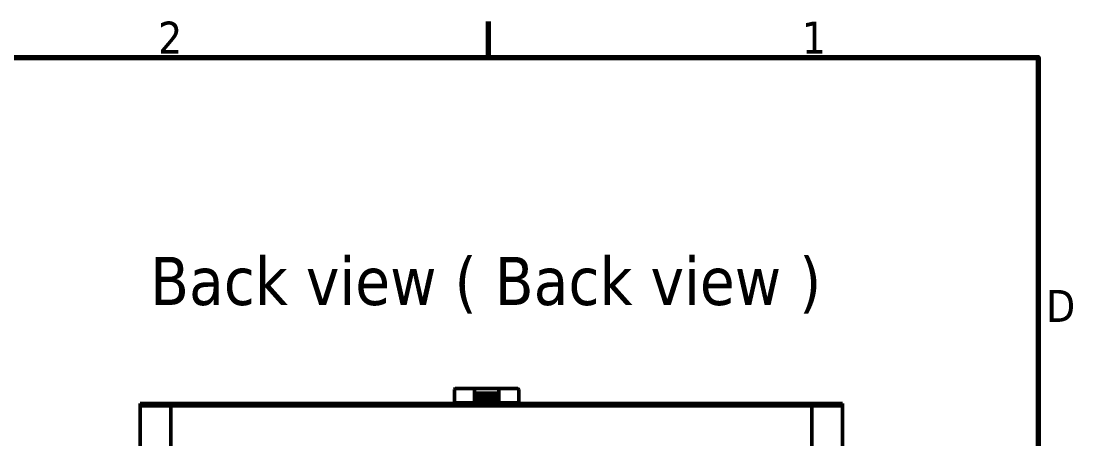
# Model space of a CAD drawing. Header units: millimetres. Extents: x -1328 to 2520, y -765 to 1782.
# Drawn here: x 1794 to 2483, y 1472 to 1746 of the extents above; entities that cross this region are included whole.
import ezdxf

# ---------------------------------------------------------------- set-up
doc = ezdxf.new("R2010")
doc.units = ezdxf.units.MM
doc.header["$LTSCALE"] = 6
for name, color, linetype, lineweight in [('Border (ISO)', 7, 'Continuous', 70), ('Reference (ISO)', 7, 'Continuous', 35), ('Symbol (ISO)', 7, 'Continuous', 25), ('Visible (ISO)', 7, 'Continuous', 50)]:
    doc.layers.add(name, color=color, linetype=linetype, lineweight=lineweight)
doc.styles.add('Label Text (ISO)', font='tahoma.ttf')
doc.styles.add('Note Text (ISO)', font='tahoma.ttf')

# ---------------------------------------------------------------- blocks, each defined once
blk = doc.blocks.new('Borders Default Border')
at = {"layer": 'Border (ISO)'}
blk.add_line((350, 287), (350, 290.9), dxfattribs=at)
at = {"layer": 'Border (ISO)', "flags": 128}
blk.add_lwpolyline([(10, 10), (10, 287), (410, 287), (410, 10), (10, 10)], dxfattribs=at)
at = {"layer": 'Border (ISO)', "char_height": 3.5, "attachment_point": 7, "style": 'Note Text (ISO)'}
for s, insert in [('2', (313.94, 287.4)), ('1', (384.21, 287.4)), ('D', (410.87, 258.13))]:
    blk.add_mtext(s, dxfattribs=dict(at, insert=insert))

msp = doc.modelspace()

# ---------------------------------------------------------------- linework, layer by layer
at = {"layer": 'Reference (ISO)'}
for p, q in [((1891.88, 1493.46), (1871.88, 1493.46)), ((1871.88, 1093.46), (1871.88, 1493.46)), ((2311.88, 1493.46), (1891.88, 1493.46)), ((1891.88, 1493.46), (1891.88, 1113.46)), ((2331.88, 1493.46), (2311.88, 1493.46)), ((2311.88, 1113.46), (2311.88, 1493.46)), ((2331.88, 1493.46), (2331.88, 1093.46))]:
    msp.add_line(p, q, dxfattribs=at)
at = {"layer": 'Visible (ISO)'}
for p, q in [((2077.78, 1495.91), (2077.78, 1504.66)), ((2078.72, 1505.16), (2078.28, 1505.16)), ((2078.72, 1505.16), (2081.35, 1505.16)), ((2086.03, 1505.31), (2080.53, 1505.31)), ((2080.53, 1505.16), (2080.53, 1505.31)), ((2082.41, 1505.16), (2081.35, 1505.16)), ((2082.41, 1505.16), (2091.28, 1505.16)), ((2086.03, 1505.16), (2086.03, 1505.31)), ((2090.78, 1502.16), (2090.78, 1504.66)), ((2090.78, 1502.16), (2090.78, 1501.66)), ((2090.78, 1502.16), (2091.28, 1502.16)), ((2091.28, 1505.16), (2106.28, 1505.16)), ((2091.28, 1502.16), (2106.28, 1502.16)), ((2106.28, 1502.16), (2091.28, 1502.16)), ((2106.28, 1505.16), (2115.15, 1505.16)), ((2106.28, 1502.16), (2106.78, 1502.16)), ((2106.78, 1504.66), (2106.78, 1502.16)), ((2106.78, 1501.66), (2106.78, 1502.16)), ((2117.03, 1505.31), (2111.53, 1505.31)), ((2111.53, 1505.16), (2111.53, 1505.31)), ((2116.21, 1505.16), (2115.15, 1505.16)), ((2116.21, 1505.16), (2118.84, 1505.16)), ((2117.03, 1505.16), (2117.03, 1505.31)), ((2119.28, 1505.16), (2118.84, 1505.16)), ((2119.78, 1504.66), (2119.78, 1495.91)), ((1891.88, 1495.46), (1871.88, 1495.46)), ((1871.88, 1095.46), (1871.88, 1495.46)), ((1891.88, 1495.46), (1891.88, 1141.96)), ((2311.88, 1495.46), (1891.88, 1495.46)), ((2078.03, 1495.66), (2077.78, 1495.91)), ((2077.78, 1495.91), (2078.36, 1495.91)), ((2078.54, 1495.66), (2078.03, 1495.66)), ((2080.99, 1495.91), (2078.36, 1495.91)), ((2078.54, 1495.66), (2081.17, 1495.66)), ((2080.99, 1495.91), (2082.41, 1495.91)), ((2082.41, 1495.66), (2081.17, 1495.66)), ((2081.78, 1495.46), (2081.78, 1495.66)), ((2090.78, 1495.91), (2082.41, 1495.91)), ((2082.41, 1495.66), (2090.78, 1495.66)), ((2084.78, 1495.46), (2084.78, 1495.66)), ((2090.78, 1501.66), (2090.78, 1496.16)), ((2090.78, 1496.16), (2090.78, 1495.91)), ((2090.78, 1495.66), (2090.78, 1495.91)), ((2090.78, 1495.66), (2091.28, 1495.66)), ((2091.28, 1495.66), (2094.78, 1495.66)), ((2091.78, 1496.66), (2091.78, 1500.16)), ((2091.78, 1500.16), (2105.78, 1500.16)), ((2091.78, 1498.66), (2105.78, 1498.66)), ((2094.78, 1496.66), (2091.78, 1496.66)), ((2093.53, 1497.51), (2093.53, 1497.81)), ((2093.63, 1497.91), (2093.93, 1497.91)), ((2093.93, 1497.41), (2093.63, 1497.41)), ((2094.03, 1497.81), (2094.03, 1497.51)), ((2094.78, 1496.66), (2094.78, 1495.66)), ((2102.78, 1495.66), (2094.78, 1495.66)), ((2095.53, 1497.51), (2095.53, 1497.81)), ((2095.63, 1497.91), (2095.93, 1497.91)), ((2095.93, 1497.41), (2095.63, 1497.41)), ((2096.03, 1497.81), (2096.03, 1497.51)), ((2097.53, 1497.51), (2097.53, 1497.81)), ((2097.63, 1497.91), (2097.93, 1497.91)), ((2097.93, 1497.41), (2097.63, 1497.41)), ((2098.03, 1497.81), (2098.03, 1497.51)), ((2099.53, 1497.51), (2099.53, 1497.81)), ((2099.63, 1497.91), (2099.93, 1497.91)), ((2099.93, 1497.41), (2099.63, 1497.41)), ((2100.03, 1497.81), (2100.03, 1497.51)), ((2101.53, 1497.51), (2101.53, 1497.81)), ((2101.63, 1497.91), (2101.93, 1497.91)), ((2101.93, 1497.41), (2101.63, 1497.41)), ((2102.03, 1497.81), (2102.03, 1497.51)), ((2105.78, 1496.66), (2102.78, 1496.66)), ((2102.78, 1496.66), (2102.78, 1495.66)), ((2102.78, 1495.66), (2106.28, 1495.66)), ((2103.53, 1497.51), (2103.53, 1497.81)), ((2103.63, 1497.91), (2103.93, 1497.91)), ((2103.93, 1497.41), (2103.63, 1497.41)), ((2104.03, 1497.81), (2104.03, 1497.51)), ((2105.78, 1500.16), (2105.78, 1496.66)), ((2106.28, 1495.66), (2106.78, 1495.66)), ((2106.78, 1496.16), (2106.78, 1501.66)), ((2106.78, 1495.91), (2106.78, 1496.16)), ((2106.78, 1495.91), (2106.78, 1495.66)), ((2115.15, 1495.91), (2106.78, 1495.91)), ((2106.78, 1495.66), (2115.15, 1495.66)), ((2112.78, 1495.46), (2112.78, 1495.66)), ((2115.15, 1495.91), (2116.56, 1495.91)), ((2116.39, 1495.66), (2115.15, 1495.66)), ((2115.78, 1495.46), (2115.78, 1495.66)), ((2116.39, 1495.66), (2119.02, 1495.66)), ((2119.19, 1495.91), (2116.56, 1495.91)), ((2119.53, 1495.66), (2119.02, 1495.66)), ((2119.19, 1495.91), (2119.78, 1495.91)), ((2119.53, 1495.66), (2119.78, 1495.91)), ((2331.88, 1495.46), (2311.88, 1495.46)), ((2311.88, 1228.46), (2311.88, 1495.46)), ((2331.88, 1495.46), (2331.88, 1095.46))]:
    msp.add_line(p, q, dxfattribs=at)
for centre, radius, start, end in [((2078.28, 1504.66), 0.5, 90, 180), ((2091.28, 1504.66), 0.5, 90, 180), ((2091.28, 1501.66), 0.5, 90, 180), ((2106.28, 1504.66), 0.5, 0, 90), ((2106.28, 1501.66), 0.5, 0, 90), ((2119.28, 1504.66), 0.5, 0, 90), ((2091.28, 1496.16), 0.5, 180, 270), ((2093.63, 1497.81), 0.1, 90, 180), ((2093.63, 1497.51), 0.1, 180, 270), ((2093.93, 1497.81), 0.1, 0, 90), ((2093.93, 1497.51), 0.1, 270, 0), ((2095.63, 1497.81), 0.1, 90, 180), ((2095.63, 1497.51), 0.1, 180, 270), ((2095.93, 1497.81), 0.1, 0, 90), ((2095.93, 1497.51), 0.1, 270, 0), ((2097.63, 1497.81), 0.1, 90, 180), ((2097.63, 1497.51), 0.1, 180, 270), ((2097.93, 1497.81), 0.1, 0, 90), ((2097.93, 1497.51), 0.1, 270, 0), ((2099.63, 1497.81), 0.1, 90, 180), ((2099.63, 1497.51), 0.1, 180, 270), ((2099.93, 1497.81), 0.1, 0, 90), ((2099.93, 1497.51), 0.1, 270, 0), ((2101.63, 1497.81), 0.1, 90, 180), ((2101.63, 1497.51), 0.1, 180, 270), ((2101.93, 1497.81), 0.1, 0, 90), ((2101.93, 1497.51), 0.1, 270, 0), ((2103.63, 1497.81), 0.1, 90, 180), ((2103.63, 1497.51), 0.1, 180, 270), ((2103.93, 1497.81), 0.1, 0, 90), ((2103.93, 1497.51), 0.1, 270, 0), ((2106.28, 1496.16), 0.5, 270, 0)]:
    msp.add_arc(centre, radius, start, end, dxfattribs=at)

# ---------------------------------------------------------------- block references
at = {"xscale": 6, "yscale": 6, "zscale": 6}
msp.add_blockref('Borders Default Border', (0, 0), dxfattribs=at)

# ---------------------------------------------------------------- texts
at = {"layer": 'Symbol (ISO)', "insert": (1878.37, 1554.21), "char_height": 31.5, "attachment_point": 7, "style": 'Label Text (ISO)'}
msp.add_mtext('Back view ( Back view )', dxfattribs=at)

doc.saveas('drawing.dxf')
